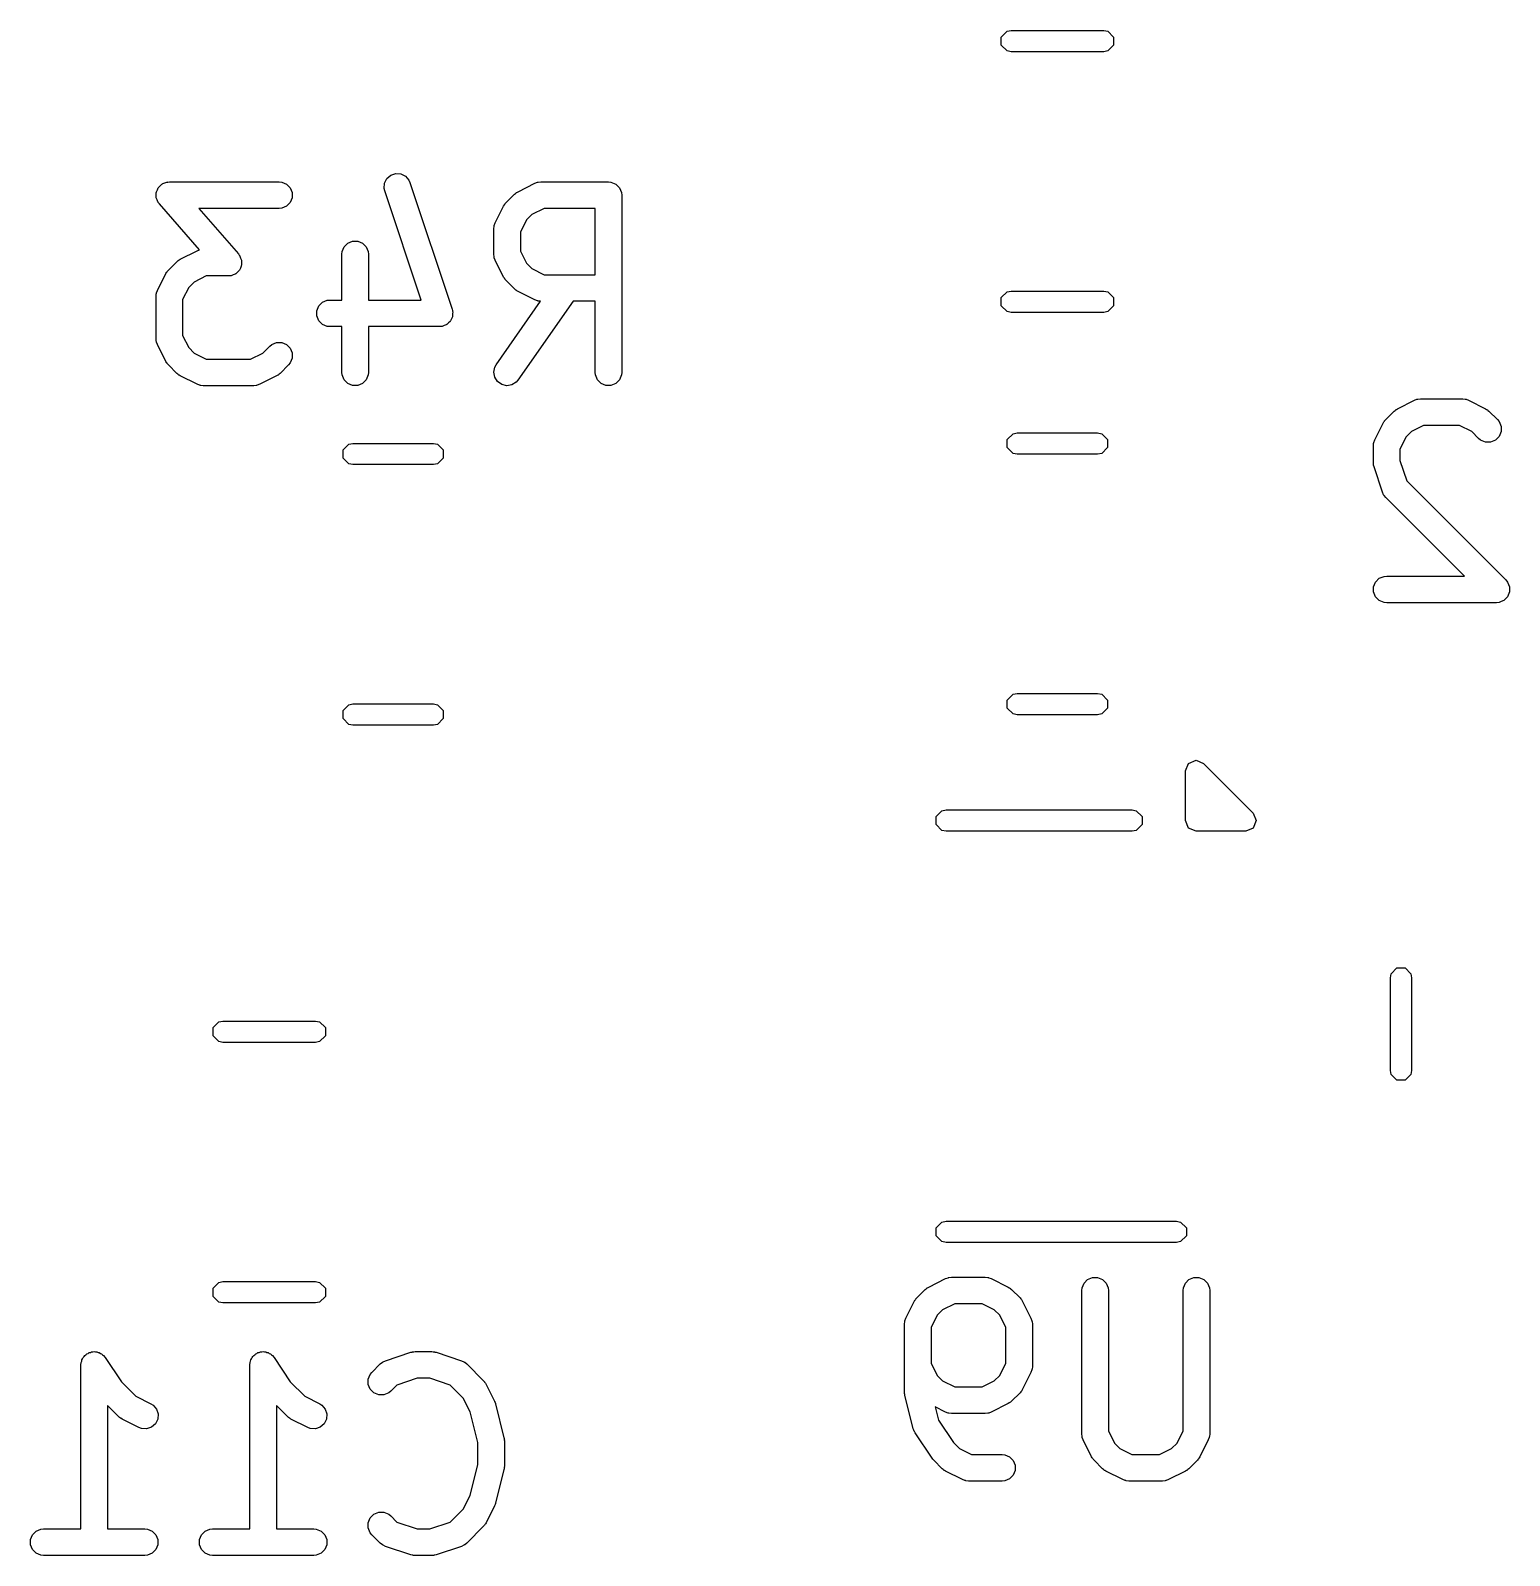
# Model space of a CAD drawing. Header units: inches. Extents: x -2.1 to 1.78, y 0.53 to 2.74.
# Drawn here: x 0.972 to 1.3004, y 0.5876 to 0.9263 of the extents above; entities that cross this region are included whole.
import ezdxf

# ---------------------------------------------------------------- set-up
doc = ezdxf.new("R2010")
doc.units = ezdxf.units.IN
doc.header["$MEASUREMENT"] = 0
doc.layers.add('BLACK', color=250, linetype='CONTINUOUS')

msp = doc.modelspace()

# ---------------------------------------------------------------- linework, layer by layer
at = {"layer": 'BLACK', "linetype": 'CONTINUOUS'}
for p, q in [((1.18753, 0.92484), (1.18881, 0.92612)), ((1.18753, 0.92303), (1.18753, 0.92484)), ((1.18881, 0.92612), (1.18971, 0.9263)), ((1.18971, 0.9263), (1.21029, 0.9263)), ((1.21029, 0.9263), (1.21119, 0.92612)), ((1.21119, 0.92612), (1.21247, 0.92484)), ((1.21247, 0.92484), (1.21247, 0.92303)), ((1.18881, 0.92175), (1.18753, 0.92303)), ((1.18971, 0.92157), (1.18881, 0.92175)), ((1.21029, 0.92157), (1.18971, 0.92157)), ((1.21119, 0.92175), (1.21029, 0.92157)), ((1.21247, 0.92303), (1.21119, 0.92175)), ((1.0511, 0.89342), (1.05198, 0.89417)), ((1.05198, 0.89417), (1.05307, 0.89454)), ((1.05307, 0.89454), (1.05422, 0.89445)), ((1.05422, 0.89445), (1.05525, 0.89394)), ((0.99997, 0.8905), (1.00018, 0.89093)), ((1.00018, 0.89093), (1.00036, 0.89137)), ((1.00036, 0.89137), (1.00043, 0.89144)), ((1.00043, 0.89144), (1.00048, 0.89153)), ((1.00048, 0.89153), (1.00084, 0.89185)), ((1.00084, 0.89185), (1.00118, 0.89219)), ((1.00118, 0.89219), (1.00127, 0.89222)), ((1.00127, 0.89222), (1.00135, 0.89229)), ((1.00135, 0.89229), (1.0018, 0.89244)), ((1.0018, 0.89244), (1.00224, 0.89263)), ((1.00224, 0.89263), (1.00238, 0.89264)), ((1.00238, 0.89264), (1.00244, 0.89266)), ((1.00244, 0.89266), (1.00251, 0.89265)), ((1.00251, 0.89265), (1.00282, 0.89268)), ((1.00282, 0.89268), (1.02719, 0.89268)), ((1.02719, 0.89268), (1.02777, 0.89263)), ((1.02777, 0.89263), (1.02883, 0.89219)), ((1.02883, 0.89219), (1.02965, 0.89137)), ((1.02965, 0.89137), (1.03009, 0.89031)), ((1.05051, 0.89124), (1.05059, 0.89239)), ((1.05064, 0.89067), (1.05051, 0.89124)), ((1.05059, 0.89239), (1.0511, 0.89342)), ((1.05525, 0.89394), (1.056, 0.89307)), ((1.056, 0.89307), (1.05624, 0.89254)), ((1.05624, 0.89254), (1.06561, 0.86442)), ((1.08024, 0.8905), (1.08399, 0.89237)), ((1.08399, 0.89237), (1.08453, 0.89258)), ((1.08453, 0.89258), (1.08463, 0.89259)), ((1.08463, 0.89259), (1.08473, 0.89263)), ((1.08473, 0.89263), (1.08531, 0.89268)), ((1.08531, 0.89268), (1.10031, 0.89268)), ((1.10031, 0.89268), (1.10088, 0.89263)), ((1.10088, 0.89263), (1.10195, 0.89219)), ((1.10195, 0.89219), (1.10276, 0.89137)), ((1.10276, 0.89137), (1.1032, 0.89031)), ((0.99989, 0.88935), (0.99992, 0.88983)), ((0.99992, 0.88926), (0.99989, 0.88935)), ((0.99992, 0.89031), (0.99996, 0.8904)), ((0.99992, 0.88983), (0.99992, 0.89031)), ((0.99992, 0.88916), (0.99992, 0.88926)), ((1.00011, 0.88871), (0.99992, 0.88916)), ((0.99996, 0.8904), (0.99997, 0.8905)), ((1.00026, 0.88826), (1.00011, 0.88871)), ((1.00034, 0.88814), (1.00026, 0.88826)), ((1.00036, 0.88809), (1.00034, 0.88814)), ((1.00042, 0.88804), (1.00036, 0.88809)), ((1.0006, 0.88779), (1.00042, 0.88804)), ((1.00953, 0.87758), (1.0006, 0.88779)), ((1.02965, 0.88809), (1.02883, 0.88728)), ((1.03009, 0.88916), (1.02965, 0.88809)), ((1.03009, 0.89031), (1.03009, 0.88916)), ((1.05871, 0.86644), (1.05064, 0.89067)), ((1.07704, 0.8873), (1.0772, 0.88755)), ((1.0772, 0.88755), (1.07723, 0.88762)), ((1.07723, 0.88762), (1.0773, 0.8877)), ((1.0773, 0.8877), (1.07735, 0.88779)), ((1.07735, 0.88779), (1.07741, 0.88784)), ((1.07741, 0.88784), (1.0776, 0.88807)), ((1.0776, 0.88807), (1.07947, 0.88994)), ((1.07947, 0.88994), (1.0797, 0.89013)), ((1.0797, 0.89013), (1.07975, 0.89019)), ((1.07975, 0.89019), (1.07984, 0.89025)), ((1.07984, 0.89025), (1.07992, 0.89031)), ((1.07992, 0.89031), (1.07999, 0.89034)), ((1.07999, 0.89034), (1.08024, 0.8905)), ((1.1032, 0.89031), (1.10326, 0.88973)), ((1.10326, 0.88973), (1.10326, 0.85036)), ((1.02719, 0.88678), (1.00933, 0.88678)), ((1.00933, 0.88678), (1.01816, 0.87668)), ((1.02777, 0.88684), (1.02719, 0.88678)), ((1.02883, 0.88728), (1.02777, 0.88684)), ((1.07517, 0.88355), (1.07704, 0.8873)), ((1.08211, 0.88423), (1.08076, 0.88154)), ((1.08331, 0.88543), (1.08211, 0.88423)), ((1.08601, 0.88678), (1.08331, 0.88543)), ((1.09735, 0.88678), (1.08601, 0.88678)), ((1.09735, 0.87206), (1.09735, 0.88678)), ((1.07486, 0.88223), (1.07491, 0.88281)), ((1.07486, 0.87661), (1.07486, 0.88223)), ((1.07491, 0.88281), (1.07495, 0.88291)), ((1.07495, 0.88291), (1.07496, 0.88301)), ((1.07496, 0.88301), (1.07517, 0.88355)), ((1.08076, 0.88154), (1.08076, 0.87731)), ((1.00525, 0.8755), (1.009, 0.87737)), ((1.009, 0.87737), (1.00953, 0.87758)), ((1.04117, 0.87718), (1.04161, 0.87825)), ((1.04161, 0.87825), (1.04242, 0.87906)), ((1.04242, 0.87906), (1.04349, 0.8795)), ((1.04349, 0.8795), (1.04464, 0.8795)), ((1.04464, 0.8795), (1.0457, 0.87906)), ((1.0457, 0.87906), (1.04652, 0.87825)), ((1.04652, 0.87825), (1.04696, 0.87718)), ((1.08076, 0.87731), (1.08211, 0.87461)), ((1.00261, 0.87307), (1.00448, 0.87495)), ((1.00448, 0.87495), (1.00471, 0.87513)), ((1.00471, 0.87513), (1.00476, 0.87519)), ((1.00476, 0.87519), (1.00485, 0.87525)), ((1.00485, 0.87525), (1.00493, 0.87531)), ((1.00493, 0.87531), (1.005, 0.87534)), ((1.005, 0.87534), (1.00525, 0.8755)), ((1.01816, 0.87668), (1.01834, 0.87643)), ((1.01834, 0.87643), (1.0184, 0.87637)), ((1.0184, 0.87637), (1.01842, 0.87632)), ((1.01842, 0.87632), (1.0185, 0.87621)), ((1.0185, 0.87621), (1.01865, 0.87575)), ((1.01879, 0.87397), (1.01858, 0.87354)), ((1.01865, 0.87575), (1.01884, 0.87531)), ((1.0188, 0.87407), (1.01879, 0.87397)), ((1.01884, 0.87416), (1.0188, 0.87407)), ((1.01884, 0.87531), (1.01884, 0.87521)), ((1.01884, 0.87521), (1.01887, 0.87512)), ((1.01887, 0.87512), (1.01884, 0.87464)), ((1.01884, 0.87464), (1.01884, 0.87416)), ((1.04111, 0.87661), (1.04117, 0.87718)), ((1.04111, 0.86644), (1.04111, 0.87661)), ((1.04696, 0.87718), (1.04702, 0.87661)), ((1.04702, 0.87661), (1.04702, 0.86644)), ((1.07491, 0.87603), (1.07486, 0.87661)), ((1.07495, 0.87593), (1.07491, 0.87603)), ((1.07496, 0.87583), (1.07495, 0.87593)), ((1.07517, 0.87529), (1.07496, 0.87583)), ((1.07704, 0.87154), (1.07517, 0.87529)), ((1.08211, 0.87461), (1.08331, 0.87341)), ((1.00018, 0.86855), (1.00205, 0.8723)), ((1.00205, 0.8723), (1.00221, 0.87255)), ((1.00221, 0.87255), (1.00224, 0.87262)), ((1.00224, 0.87262), (1.0023, 0.87271)), ((1.0023, 0.87271), (1.00236, 0.87279)), ((1.00236, 0.87279), (1.00242, 0.87285)), ((1.00242, 0.87285), (1.00261, 0.87307)), ((1.01101, 0.87178), (1.00832, 0.87043)), ((1.01594, 0.87178), (1.01101, 0.87178)), ((1.01625, 0.87181), (1.01594, 0.87178)), ((1.01632, 0.87181), (1.01625, 0.87181)), ((1.01638, 0.87182), (1.01632, 0.87181)), ((1.01652, 0.87184), (1.01638, 0.87182)), ((1.01696, 0.87202), (1.01652, 0.87184)), ((1.01742, 0.87217), (1.01696, 0.87202)), ((1.01749, 0.87224), (1.01742, 0.87217)), ((1.01758, 0.87228), (1.01749, 0.87224)), ((1.01792, 0.87262), (1.01758, 0.87228)), ((1.01828, 0.87293), (1.01792, 0.87262)), ((1.01833, 0.87302), (1.01828, 0.87293)), ((1.0184, 0.87309), (1.01833, 0.87302)), ((1.01858, 0.87354), (1.0184, 0.87309)), ((1.0772, 0.87129), (1.07704, 0.87154)), ((1.07723, 0.87122), (1.0772, 0.87129)), ((1.0773, 0.87114), (1.07723, 0.87122)), ((1.07735, 0.87105), (1.0773, 0.87114)), ((1.07741, 0.871), (1.07735, 0.87105)), ((1.0776, 0.87077), (1.07741, 0.871)), ((1.07947, 0.8689), (1.0776, 0.87077)), ((1.08331, 0.87341), (1.08601, 0.87206)), ((1.08601, 0.87206), (1.09735, 0.87206)), ((0.99987, 0.86723), (0.99992, 0.86781)), ((0.99987, 0.85786), (0.99987, 0.86723)), ((0.99992, 0.86781), (0.99996, 0.86791)), ((0.99996, 0.86791), (0.99997, 0.86801)), ((0.99997, 0.86801), (1.00018, 0.86855)), ((1.00712, 0.86923), (1.00577, 0.86654)), ((1.00832, 0.87043), (1.00712, 0.86923)), ((1.0797, 0.86871), (1.07947, 0.8689)), ((1.07975, 0.86865), (1.0797, 0.86871)), ((1.07984, 0.8686), (1.07975, 0.86865)), ((1.07992, 0.86853), (1.07984, 0.8686)), ((1.07999, 0.8685), (1.07992, 0.86853)), ((1.08024, 0.86834), (1.07999, 0.8685)), ((1.08399, 0.86647), (1.08024, 0.86834)), ((1.18753, 0.86697), (1.18881, 0.86825)), ((1.18881, 0.86825), (1.18971, 0.86843)), ((1.18971, 0.86843), (1.21029, 0.86843)), ((1.21029, 0.86843), (1.21119, 0.86825)), ((1.21119, 0.86825), (1.21247, 0.86697)), ((1.00577, 0.86654), (1.00577, 0.85856)), ((1.03554, 0.86406), (1.03598, 0.86513)), ((1.03554, 0.86291), (1.03554, 0.86406)), ((1.03598, 0.86513), (1.0368, 0.86594)), ((1.0368, 0.86594), (1.03786, 0.86638)), ((1.03786, 0.86638), (1.03844, 0.86644)), ((1.03844, 0.86644), (1.04111, 0.86644)), ((1.04702, 0.86644), (1.05871, 0.86644)), ((1.06561, 0.86442), (1.06568, 0.86413)), ((1.06568, 0.86413), (1.06571, 0.86406)), ((1.06571, 0.86406), (1.06571, 0.864)), ((1.06571, 0.864), (1.06574, 0.86385)), ((1.06574, 0.86385), (1.06571, 0.86338)), ((1.07539, 0.85205), (1.08526, 0.86616)), ((1.09247, 0.86616), (1.08023, 0.84867)), ((1.08453, 0.86626), (1.08399, 0.86647)), ((1.08463, 0.86625), (1.08453, 0.86626)), ((1.08473, 0.86621), (1.08463, 0.86625)), ((1.08526, 0.86616), (1.08473, 0.86621)), ((1.09735, 0.86616), (1.09247, 0.86616)), ((1.09735, 0.85036), (1.09735, 0.86616)), ((1.18753, 0.86516), (1.18753, 0.86697)), ((1.18881, 0.86388), (1.18753, 0.86516)), ((1.18971, 0.8637), (1.18881, 0.86388)), ((1.21029, 0.8637), (1.18971, 0.8637)), ((1.21119, 0.86388), (1.21029, 0.8637)), ((1.21247, 0.86516), (1.21119, 0.86388)), ((1.21247, 0.86697), (1.21247, 0.86516)), ((1.03598, 0.86184), (1.03554, 0.86291)), ((1.0368, 0.86103), (1.03598, 0.86184)), ((1.03786, 0.86059), (1.0368, 0.86103)), ((1.03844, 0.86053), (1.03786, 0.86059)), ((1.04111, 0.86053), (1.03844, 0.86053)), ((1.04111, 0.85036), (1.04111, 0.86053)), ((1.06281, 0.86053), (1.04702, 0.86053)), ((1.04702, 0.86053), (1.04702, 0.85036)), ((1.0631, 0.86056), (1.06281, 0.86053)), ((1.06318, 0.86056), (1.0631, 0.86056)), ((1.06324, 0.86057), (1.06318, 0.86056)), ((1.06339, 0.86059), (1.06324, 0.86057)), ((1.06382, 0.86077), (1.06339, 0.86059)), ((1.06427, 0.86092), (1.06382, 0.86077)), ((1.06435, 0.86099), (1.06427, 0.86092)), ((1.06445, 0.86103), (1.06435, 0.86099)), ((1.06479, 0.86136), (1.06445, 0.86103)), ((1.06514, 0.86167), (1.06479, 0.86136)), ((1.06519, 0.86177), (1.06514, 0.86167)), ((1.06527, 0.86184), (1.06519, 0.86177)), ((1.06545, 0.86228), (1.06527, 0.86184)), ((1.06566, 0.8627), (1.06545, 0.86228)), ((1.06567, 0.86281), (1.06566, 0.8627)), ((1.06571, 0.86291), (1.06567, 0.86281)), ((1.06571, 0.86338), (1.06571, 0.86291)), ((0.99992, 0.85728), (0.99987, 0.85786)), ((0.99996, 0.85719), (0.99992, 0.85728)), ((0.99997, 0.85708), (0.99996, 0.85719)), ((1.00018, 0.85654), (0.99997, 0.85708)), ((1.00577, 0.85856), (1.00712, 0.85586)), ((1.02555, 0.85657), (1.02661, 0.85701)), ((1.02661, 0.85701), (1.02777, 0.85701)), ((1.02777, 0.85701), (1.02883, 0.85657)), ((1.00205, 0.85279), (1.00018, 0.85654)), ((1.00712, 0.85586), (1.00832, 0.85466)), ((1.00832, 0.85466), (1.01101, 0.85331)), ((1.02087, 0.85331), (1.02357, 0.85466)), ((1.02357, 0.85466), (1.0251, 0.8562)), ((1.0251, 0.8562), (1.02555, 0.85657)), ((1.02883, 0.85657), (1.02965, 0.85575)), ((1.02965, 0.85575), (1.03009, 0.85469)), ((1.03009, 0.85353), (1.02965, 0.85247)), ((1.03009, 0.85469), (1.03009, 0.85353)), ((1.00221, 0.85254), (1.00205, 0.85279)), ((1.00224, 0.85247), (1.00221, 0.85254)), ((1.0023, 0.85239), (1.00224, 0.85247)), ((1.00236, 0.8523), (1.0023, 0.85239)), ((1.00242, 0.85225), (1.00236, 0.8523)), ((1.00261, 0.85202), (1.00242, 0.85225)), ((1.00448, 0.85015), (1.00261, 0.85202)), ((1.00471, 0.84996), (1.00448, 0.85015)), ((1.01101, 0.85331), (1.02087, 0.85331)), ((1.0274, 0.85015), (1.02718, 0.84996)), ((1.02928, 0.85202), (1.0274, 0.85015)), ((1.02965, 0.85247), (1.02928, 0.85202)), ((1.04117, 0.84979), (1.04111, 0.85036)), ((1.04702, 0.85036), (1.04696, 0.84979)), ((1.07486, 0.85043), (1.07511, 0.85155)), ((1.07506, 0.84929), (1.07486, 0.85043)), ((1.07511, 0.85155), (1.07539, 0.85205)), ((1.09741, 0.84979), (1.09735, 0.85036)), ((1.10326, 0.85036), (1.1032, 0.84979)), ((1.00476, 0.8499), (1.00471, 0.84996)), ((1.00485, 0.84985), (1.00476, 0.8499)), ((1.00493, 0.84978), (1.00485, 0.84985)), ((1.005, 0.84975), (1.00493, 0.84978)), ((1.00525, 0.8496), (1.005, 0.84975)), ((1.009, 0.84772), (1.00525, 0.8496)), ((1.00954, 0.84751), (1.009, 0.84772)), ((1.00964, 0.84751), (1.00954, 0.84751)), ((1.00974, 0.84747), (1.00964, 0.84751)), ((1.01032, 0.84741), (1.00974, 0.84747)), ((1.02157, 0.84741), (1.01032, 0.84741)), ((1.02214, 0.84747), (1.02157, 0.84741)), ((1.02224, 0.84751), (1.02214, 0.84747)), ((1.02235, 0.84751), (1.02224, 0.84751)), ((1.02289, 0.84772), (1.02235, 0.84751)), ((1.02664, 0.8496), (1.02289, 0.84772)), ((1.02688, 0.84975), (1.02664, 0.8496)), ((1.02696, 0.84978), (1.02688, 0.84975)), ((1.02704, 0.84985), (1.02696, 0.84978)), ((1.02713, 0.8499), (1.02704, 0.84985)), ((1.02718, 0.84996), (1.02713, 0.8499)), ((1.04161, 0.84872), (1.04117, 0.84979)), ((1.04242, 0.84791), (1.04161, 0.84872)), ((1.04349, 0.84747), (1.04242, 0.84791)), ((1.04464, 0.84747), (1.04349, 0.84747)), ((1.0457, 0.84791), (1.04464, 0.84747)), ((1.04652, 0.84872), (1.0457, 0.84791)), ((1.04696, 0.84979), (1.04652, 0.84872)), ((1.07568, 0.84832), (1.07506, 0.84929)), ((1.07662, 0.84766), (1.07568, 0.84832)), ((1.07775, 0.84741), (1.07662, 0.84766)), ((1.07888, 0.84761), (1.07775, 0.84741)), ((1.07985, 0.84823), (1.07888, 0.84761)), ((1.08023, 0.84867), (1.07985, 0.84823)), ((1.09785, 0.84872), (1.09741, 0.84979)), ((1.09867, 0.84791), (1.09785, 0.84872)), ((1.09973, 0.84747), (1.09867, 0.84791)), ((1.10088, 0.84747), (1.09973, 0.84747)), ((1.10195, 0.84791), (1.10088, 0.84747)), ((1.10276, 0.84872), (1.10195, 0.84791)), ((1.1032, 0.84979), (1.10276, 0.84872)), ((1.27554, 0.84231), (1.27929, 0.84418)), ((1.27929, 0.84418), (1.27983, 0.84439)), ((1.27983, 0.84439), (1.27994, 0.8444)), ((1.27994, 0.8444), (1.28004, 0.84444)), ((1.28004, 0.84444), (1.28061, 0.8445)), ((1.28061, 0.8445), (1.28999, 0.8445)), ((1.28999, 0.8445), (1.29056, 0.84444)), ((1.29056, 0.84444), (1.29066, 0.8444)), ((1.29066, 0.8444), (1.29077, 0.84439)), ((1.29077, 0.84439), (1.29131, 0.84418)), ((1.29131, 0.84418), (1.29506, 0.84231)), ((1.2729, 0.83988), (1.27478, 0.84176)), ((1.27478, 0.84176), (1.275, 0.84194)), ((1.275, 0.84194), (1.27505, 0.842)), ((1.27505, 0.842), (1.27514, 0.84206)), ((1.27514, 0.84206), (1.27522, 0.84212)), ((1.27522, 0.84212), (1.27529, 0.84215)), ((1.27529, 0.84215), (1.27554, 0.84231)), ((1.29506, 0.84231), (1.2953, 0.84215)), ((1.2953, 0.84215), (1.29538, 0.84212)), ((1.29538, 0.84212), (1.29546, 0.84206)), ((1.29546, 0.84206), (1.29555, 0.842)), ((1.29555, 0.842), (1.2956, 0.84194)), ((1.2956, 0.84194), (1.29582, 0.84176)), ((1.29582, 0.84176), (1.2977, 0.83988)), ((1.18888, 0.83547), (1.19016, 0.83675)), ((1.19016, 0.83675), (1.19106, 0.83693)), ((1.19106, 0.83693), (1.20894, 0.83693)), ((1.20894, 0.83693), (1.20984, 0.83675)), ((1.20984, 0.83675), (1.21112, 0.83547)), ((1.27047, 0.83536), (1.27235, 0.83911)), ((1.27235, 0.83911), (1.2725, 0.83936)), ((1.2725, 0.83936), (1.27253, 0.83943)), ((1.27253, 0.83943), (1.2726, 0.83951)), ((1.2726, 0.83951), (1.27266, 0.8396)), ((1.27266, 0.8396), (1.27272, 0.83965)), ((1.27272, 0.83965), (1.2729, 0.83988)), ((1.27861, 0.83724), (1.27742, 0.83604)), ((1.28131, 0.83859), (1.27861, 0.83724)), ((1.28929, 0.83859), (1.28131, 0.83859)), ((1.29199, 0.83724), (1.28929, 0.83859)), ((1.29352, 0.83571), (1.29199, 0.83724)), ((1.2977, 0.83988), (1.29807, 0.83943)), ((1.29807, 0.83943), (1.29851, 0.83837)), ((1.29851, 0.83722), (1.29807, 0.83615)), ((1.29851, 0.83837), (1.29851, 0.83722)), ((1.04138, 0.83315), (1.04266, 0.83443)), ((1.04266, 0.83443), (1.04356, 0.83461)), ((1.04356, 0.83461), (1.06144, 0.83461)), ((1.06144, 0.83461), (1.06234, 0.83443)), ((1.06234, 0.83443), (1.06362, 0.83315)), ((1.18888, 0.83366), (1.18888, 0.83547)), ((1.19016, 0.83238), (1.18888, 0.83366)), ((1.21112, 0.83366), (1.20984, 0.83238)), ((1.21112, 0.83547), (1.21112, 0.83366)), ((1.27016, 0.83404), (1.27022, 0.83462)), ((1.27016, 0.83029), (1.27016, 0.83404)), ((1.27022, 0.83462), (1.27026, 0.83472)), ((1.27026, 0.83472), (1.27027, 0.83482)), ((1.27027, 0.83482), (1.27047, 0.83536)), ((1.27742, 0.83604), (1.27607, 0.83335)), ((1.27607, 0.83335), (1.27607, 0.83077)), ((1.29397, 0.83534), (1.29352, 0.83571)), ((1.29504, 0.8349), (1.29397, 0.83534)), ((1.29619, 0.8349), (1.29504, 0.8349)), ((1.29725, 0.83534), (1.29619, 0.8349)), ((1.29807, 0.83615), (1.29725, 0.83534)), ((1.04138, 0.83134), (1.04138, 0.83315)), ((1.04266, 0.83006), (1.04138, 0.83134)), ((1.04356, 0.82988), (1.04266, 0.83006)), ((1.06144, 0.82988), (1.04356, 0.82988)), ((1.06234, 0.83006), (1.06144, 0.82988)), ((1.06362, 0.83134), (1.06234, 0.83006)), ((1.06362, 0.83315), (1.06362, 0.83134)), ((1.19106, 0.8322), (1.19016, 0.83238)), ((1.20894, 0.8322), (1.19106, 0.8322)), ((1.20984, 0.83238), (1.20894, 0.8322)), ((1.27019, 0.83), (1.27016, 0.83029)), ((1.27018, 0.82992), (1.27019, 0.83)), ((1.27021, 0.82982), (1.27018, 0.82992)), ((1.27022, 0.82972), (1.27021, 0.82982)), ((1.27607, 0.83077), (1.27757, 0.82626)), ((1.27025, 0.82965), (1.27022, 0.82972)), ((1.27031, 0.82936), (1.27025, 0.82965)), ((1.27219, 0.82374), (1.27031, 0.82936)), ((1.27242, 0.82321), (1.27219, 0.82374)), ((1.27249, 0.82313), (1.27242, 0.82321)), ((1.27253, 0.82303), (1.27249, 0.82313)), ((1.2729, 0.82258), (1.27253, 0.82303)), ((1.27757, 0.82626), (1.29957, 0.80426)), ((1.29036, 0.80513), (1.2729, 0.82258)), ((1.27022, 0.80275), (1.27066, 0.80381)), ((1.27022, 0.8016), (1.27022, 0.80275)), ((1.27066, 0.80381), (1.27147, 0.80463)), ((1.27147, 0.80463), (1.27254, 0.80507)), ((1.27254, 0.80507), (1.27311, 0.80513)), ((1.27311, 0.80513), (1.29036, 0.80513)), ((1.29957, 0.80426), (1.29994, 0.80381)), ((1.29994, 0.80381), (1.30038, 0.80275)), ((1.30038, 0.80275), (1.30038, 0.8016)), ((1.27066, 0.80053), (1.27022, 0.8016)), ((1.27147, 0.79972), (1.27066, 0.80053)), ((1.27254, 0.79928), (1.27147, 0.79972)), ((1.29853, 0.79947), (1.29806, 0.79928)), ((1.29913, 0.79972), (1.29853, 0.79947)), ((1.29994, 0.80053), (1.29913, 0.79972)), ((1.30038, 0.8016), (1.29994, 0.80053)), ((1.27311, 0.79922), (1.27254, 0.79928)), ((1.29749, 0.79922), (1.27311, 0.79922)), ((1.29806, 0.79928), (1.29749, 0.79922)), ((1.19016, 0.77888), (1.19106, 0.77906)), ((1.19106, 0.77906), (1.20894, 0.77906)), ((1.20894, 0.77906), (1.20984, 0.77888)), ((1.04138, 0.77527), (1.04266, 0.77655)), ((1.04266, 0.77655), (1.04356, 0.77673)), ((1.04356, 0.77673), (1.06144, 0.77673)), ((1.06144, 0.77673), (1.06234, 0.77655)), ((1.06234, 0.77655), (1.06362, 0.77527)), ((1.18888, 0.7776), (1.19016, 0.77888)), ((1.18888, 0.77579), (1.18888, 0.7776)), ((1.19016, 0.77451), (1.18888, 0.77579)), ((1.20984, 0.77888), (1.21112, 0.7776)), ((1.21112, 0.77579), (1.20984, 0.77451)), ((1.21112, 0.7776), (1.21112, 0.77579)), ((1.04138, 0.77347), (1.04138, 0.77527)), ((1.04266, 0.77219), (1.04138, 0.77347)), ((1.06362, 0.77347), (1.06234, 0.77219)), ((1.06362, 0.77527), (1.06362, 0.77347)), ((1.19106, 0.77433), (1.19016, 0.77451)), ((1.20894, 0.77433), (1.19106, 0.77433)), ((1.20984, 0.77451), (1.20894, 0.77433)), ((1.04356, 0.77201), (1.04266, 0.77219)), ((1.06144, 0.77201), (1.04356, 0.77201)), ((1.06234, 0.77219), (1.06144, 0.77201)), ((1.22843, 0.76185), (1.22912, 0.76352)), ((1.22912, 0.76352), (1.23079, 0.76421)), ((1.23079, 0.76421), (1.23246, 0.76352)), ((1.23246, 0.76352), (1.24348, 0.7525)), ((1.22843, 0.75083), (1.22843, 0.76185)), ((1.17309, 0.75173), (1.17437, 0.75301)), ((1.17437, 0.75301), (1.17528, 0.75319)), ((1.17528, 0.75319), (1.21661, 0.75319)), ((1.21661, 0.75319), (1.21752, 0.75301)), ((1.21752, 0.75301), (1.2188, 0.75173)), ((1.24348, 0.7525), (1.24417, 0.75083)), ((1.17309, 0.74992), (1.17309, 0.75173)), ((1.17437, 0.74864), (1.17309, 0.74992)), ((1.17528, 0.74846), (1.17437, 0.74864)), ((1.21752, 0.74864), (1.21661, 0.74846)), ((1.2188, 0.74992), (1.21752, 0.74864)), ((1.2188, 0.75173), (1.2188, 0.74992)), ((1.22912, 0.74916), (1.22843, 0.75083)), ((1.23079, 0.74846), (1.22912, 0.74916)), ((1.24348, 0.74916), (1.24181, 0.74846)), ((1.24417, 0.75083), (1.24348, 0.74916)), ((1.21661, 0.74846), (1.17528, 0.74846)), ((1.24181, 0.74846), (1.23079, 0.74846)), ((1.27412, 0.71682), (1.2754, 0.7181)), ((1.2754, 0.7181), (1.2772, 0.7181)), ((1.2772, 0.7181), (1.27848, 0.71682)), ((1.27394, 0.71592), (1.27412, 0.71682)), ((1.27394, 0.69534), (1.27394, 0.71592)), ((1.27848, 0.71682), (1.27866, 0.71592)), ((1.27866, 0.71592), (1.27866, 0.69534)), ((1.01253, 0.70484), (1.01381, 0.70612)), ((1.01253, 0.70303), (1.01253, 0.70484)), ((1.01381, 0.70612), (1.01471, 0.7063)), ((1.01471, 0.7063), (1.03529, 0.7063)), ((1.03529, 0.7063), (1.03619, 0.70612)), ((1.03619, 0.70612), (1.03747, 0.70484)), ((1.03747, 0.70484), (1.03747, 0.70303)), ((1.01381, 0.70175), (1.01253, 0.70303)), ((1.01471, 0.70157), (1.01381, 0.70175)), ((1.03529, 0.70157), (1.01471, 0.70157)), ((1.03619, 0.70175), (1.03529, 0.70157)), ((1.03747, 0.70303), (1.03619, 0.70175)), ((1.27412, 0.69444), (1.27394, 0.69534)), ((1.2754, 0.69316), (1.27412, 0.69444)), ((1.27848, 0.69444), (1.2772, 0.69316)), ((1.27866, 0.69534), (1.27848, 0.69444)), ((1.2772, 0.69316), (1.2754, 0.69316)), ((1.17309, 0.66039), (1.17437, 0.66167)), ((1.17437, 0.66167), (1.17528, 0.66185)), ((1.17528, 0.66185), (1.22646, 0.66185)), ((1.22646, 0.66185), (1.22736, 0.66167)), ((1.22736, 0.66167), (1.22864, 0.66039)), ((1.17309, 0.65858), (1.17309, 0.66039)), ((1.17437, 0.65731), (1.17309, 0.65858)), ((1.17528, 0.65713), (1.17437, 0.65731)), ((1.22646, 0.65713), (1.17528, 0.65713)), ((1.22736, 0.65731), (1.22646, 0.65713)), ((1.22864, 0.65858), (1.22736, 0.65731)), ((1.22864, 0.66039), (1.22864, 0.65858)), ((1.01253, 0.64697), (1.01381, 0.64825)), ((1.01253, 0.64516), (1.01253, 0.64697)), ((1.01381, 0.64825), (1.01471, 0.64843)), ((1.01471, 0.64843), (1.03529, 0.64843)), ((1.03529, 0.64843), (1.03619, 0.64825)), ((1.03619, 0.64825), (1.03747, 0.64697)), ((1.03747, 0.64697), (1.03747, 0.64516)), ((1.17088, 0.64686), (1.17093, 0.64692)), ((1.17093, 0.64692), (1.17102, 0.64698)), ((1.17102, 0.64698), (1.1711, 0.64704)), ((1.1711, 0.64704), (1.17118, 0.64707)), ((1.17118, 0.64707), (1.17142, 0.64723)), ((1.17142, 0.64723), (1.17517, 0.6491)), ((1.17517, 0.6491), (1.17571, 0.64931)), ((1.17571, 0.64931), (1.17582, 0.64932)), ((1.17582, 0.64932), (1.17592, 0.64936)), ((1.17592, 0.64936), (1.17649, 0.64942)), ((1.17649, 0.64942), (1.18399, 0.64942)), ((1.18399, 0.64942), (1.18457, 0.64936)), ((1.18457, 0.64936), (1.18467, 0.64932)), ((1.18467, 0.64932), (1.18477, 0.64931)), ((1.18477, 0.64931), (1.18531, 0.6491)), ((1.18531, 0.6491), (1.18906, 0.64723)), ((1.18906, 0.64723), (1.18931, 0.64707)), ((1.18931, 0.64707), (1.18938, 0.64704)), ((1.18938, 0.64704), (1.18946, 0.64698)), ((1.18946, 0.64698), (1.18955, 0.64692)), ((1.18955, 0.64692), (1.1896, 0.64686)), ((1.20541, 0.64646), (1.20547, 0.64704)), ((1.20547, 0.64704), (1.20591, 0.6481)), ((1.20591, 0.6481), (1.20672, 0.64892)), ((1.20672, 0.64892), (1.20779, 0.64936)), ((1.20779, 0.64936), (1.20894, 0.64936)), ((1.20894, 0.64936), (1.21001, 0.64892)), ((1.21001, 0.64892), (1.21082, 0.6481)), ((1.21082, 0.6481), (1.21126, 0.64704)), ((1.21126, 0.64704), (1.21132, 0.64646)), ((1.22791, 0.64646), (1.22797, 0.64704)), ((1.22797, 0.64704), (1.22841, 0.6481)), ((1.22841, 0.6481), (1.22922, 0.64892)), ((1.22922, 0.64892), (1.23029, 0.64936)), ((1.23029, 0.64936), (1.23144, 0.64936)), ((1.23144, 0.64936), (1.2325, 0.64892)), ((1.2325, 0.64892), (1.23332, 0.6481)), ((1.23332, 0.6481), (1.23376, 0.64704)), ((1.23376, 0.64704), (1.23382, 0.64646)), ((1.01381, 0.64388), (1.01253, 0.64516)), ((1.01471, 0.6437), (1.01381, 0.64388)), ((1.03529, 0.6437), (1.01471, 0.6437)), ((1.03619, 0.64388), (1.03529, 0.6437)), ((1.03747, 0.64516), (1.03619, 0.64388)), ((1.16635, 0.64029), (1.16823, 0.64403)), ((1.16823, 0.64403), (1.16838, 0.64428)), ((1.16838, 0.64428), (1.16841, 0.64435)), ((1.16841, 0.64435), (1.16848, 0.64444)), ((1.16848, 0.64444), (1.16854, 0.64452)), ((1.16854, 0.64452), (1.1686, 0.64458)), ((1.1686, 0.64458), (1.16878, 0.6448)), ((1.16878, 0.6448), (1.17066, 0.64668)), ((1.17066, 0.64668), (1.17088, 0.64686)), ((1.1896, 0.64686), (1.18983, 0.64668)), ((1.18983, 0.64668), (1.19171, 0.6448)), ((1.19171, 0.6448), (1.19189, 0.64458)), ((1.19189, 0.64458), (1.19195, 0.64452)), ((1.19195, 0.64452), (1.19201, 0.64444)), ((1.19201, 0.64444), (1.19207, 0.64435)), ((1.19207, 0.64435), (1.1921, 0.64428)), ((1.1921, 0.64428), (1.19226, 0.64403)), ((1.19226, 0.64403), (1.19413, 0.64029)), ((1.20541, 0.61459), (1.20541, 0.64646)), ((1.21132, 0.64646), (1.21132, 0.61529)), ((1.22791, 0.61529), (1.22791, 0.64646)), ((1.23382, 0.64646), (1.23382, 0.61459)), ((1.16615, 0.63974), (1.16635, 0.64029)), ((1.1733, 0.64097), (1.17195, 0.63827)), ((1.17449, 0.64216), (1.1733, 0.64097)), ((1.17719, 0.64351), (1.17449, 0.64216)), ((1.1833, 0.64351), (1.17719, 0.64351)), ((1.18599, 0.64216), (1.1833, 0.64351)), ((1.18719, 0.64097), (1.18599, 0.64216)), ((1.18854, 0.63827), (1.18719, 0.64097)), ((1.19413, 0.64029), (1.19434, 0.63974)), ((1.16604, 0.63896), (1.1661, 0.63954)), ((1.16604, 0.62397), (1.16604, 0.63896)), ((1.1661, 0.63954), (1.16614, 0.63964)), ((1.16614, 0.63964), (1.16615, 0.63974)), ((1.17195, 0.63827), (1.17195, 0.63029)), ((1.18854, 0.63029), (1.18854, 0.63827)), ((1.19434, 0.63974), (1.19435, 0.63964)), ((1.19435, 0.63964), (1.19439, 0.63954)), ((1.19439, 0.63954), (1.19445, 0.63896)), ((1.19445, 0.63896), (1.19445, 0.62959)), ((0.98318, 0.62993), (0.98324, 0.6305)), ((0.98324, 0.6305), (0.98335, 0.63077)), ((0.98335, 0.63077), (0.98341, 0.63106)), ((0.98341, 0.63106), (0.98357, 0.6313)), ((0.98357, 0.6313), (0.98368, 0.63157)), ((0.98368, 0.63157), (0.98389, 0.63178)), ((0.98389, 0.63178), (0.98405, 0.63202)), ((0.98405, 0.63202), (0.98429, 0.63218)), ((0.98429, 0.63218), (0.98449, 0.63238)), ((0.98449, 0.63238), (0.98476, 0.6325)), ((0.98476, 0.6325), (0.98501, 0.63266)), ((0.98501, 0.63266), (0.98529, 0.63271)), ((0.98529, 0.63271), (0.98556, 0.63282)), ((0.98556, 0.63282), (0.98585, 0.63282)), ((0.98585, 0.63282), (0.98614, 0.63288)), ((0.98614, 0.63288), (0.98642, 0.63282)), ((0.98642, 0.63282), (0.98671, 0.63282)), ((0.98671, 0.63282), (0.98698, 0.63271)), ((0.98698, 0.63271), (0.98727, 0.63266)), ((0.98727, 0.63266), (0.98751, 0.63249)), ((0.98751, 0.63249), (0.98777, 0.63238)), ((0.98777, 0.63238), (0.98798, 0.63218)), ((0.98798, 0.63218), (0.98822, 0.63201)), ((0.98822, 0.63201), (0.98859, 0.63157)), ((0.98859, 0.63157), (0.98859, 0.63157)), ((0.98859, 0.63157), (0.98859, 0.63157)), ((0.98859, 0.63157), (0.98859, 0.63157)), ((0.98859, 0.63157), (0.99218, 0.62619)), ((1.02068, 0.62993), (1.02073, 0.6305)), ((1.02073, 0.6305), (1.02085, 0.63077)), ((1.02085, 0.63077), (1.0209, 0.63106)), ((1.0209, 0.63106), (1.02106, 0.6313)), ((1.02106, 0.6313), (1.02117, 0.63157)), ((1.02117, 0.63157), (1.02138, 0.63178)), ((1.02138, 0.63178), (1.02154, 0.63202)), ((1.02154, 0.63202), (1.02178, 0.63218)), ((1.02178, 0.63218), (1.02199, 0.63238)), ((1.02199, 0.63238), (1.02226, 0.6325)), ((1.02226, 0.6325), (1.0225, 0.63266)), ((1.0225, 0.63266), (1.02279, 0.63271)), ((1.02279, 0.63271), (1.02305, 0.63282)), ((1.02305, 0.63282), (1.02335, 0.63282)), ((1.02335, 0.63282), (1.02363, 0.63288)), ((1.02363, 0.63288), (1.02392, 0.63282)), ((1.02392, 0.63282), (1.02421, 0.63282)), ((1.02421, 0.63282), (1.02448, 0.63271)), ((1.02448, 0.63271), (1.02476, 0.63266)), ((1.02476, 0.63266), (1.025, 0.63249)), ((1.025, 0.63249), (1.02527, 0.63238)), ((1.02527, 0.63238), (1.02548, 0.63218)), ((1.02548, 0.63218), (1.02572, 0.63201)), ((1.02572, 0.63201), (1.02608, 0.63157)), ((1.02608, 0.63157), (1.02608, 0.63157)), ((1.02608, 0.63157), (1.02608, 0.63157)), ((1.02608, 0.63157), (1.02609, 0.63157)), ((1.02609, 0.63157), (1.02967, 0.62619)), ((1.04779, 0.62827), (1.04966, 0.63014)), ((1.04966, 0.63014), (1.05011, 0.63051)), ((1.05011, 0.63051), (1.05021, 0.63055)), ((1.05021, 0.63055), (1.05029, 0.63062)), ((1.05029, 0.63062), (1.05082, 0.63085)), ((1.05082, 0.63085), (1.05644, 0.63273)), ((1.05644, 0.63273), (1.05673, 0.63279)), ((1.05673, 0.63279), (1.0568, 0.63282)), ((1.0568, 0.63282), (1.0569, 0.63283)), ((1.0569, 0.63283), (1.05701, 0.63286)), ((1.05701, 0.63286), (1.05708, 0.63285)), ((1.05708, 0.63285), (1.05738, 0.63288)), ((1.05738, 0.63288), (1.06112, 0.63288)), ((1.06112, 0.63288), (1.06142, 0.63285)), ((1.06142, 0.63285), (1.06149, 0.63286)), ((1.06149, 0.63286), (1.0616, 0.63283)), ((1.0616, 0.63283), (1.0617, 0.63282)), ((1.0617, 0.63282), (1.06177, 0.63279)), ((1.06177, 0.63279), (1.06206, 0.63273)), ((1.06206, 0.63273), (1.06768, 0.63085)), ((1.06768, 0.63085), (1.06821, 0.63062)), ((1.06821, 0.63062), (1.06829, 0.63055)), ((1.06829, 0.63055), (1.06839, 0.63051)), ((1.06839, 0.63051), (1.06884, 0.63014)), ((1.06884, 0.63014), (1.07259, 0.62639)), ((1.17195, 0.63029), (1.1733, 0.62759)), ((1.18719, 0.62759), (1.18854, 0.63029)), ((0.98318, 0.59351), (0.98318, 0.62993)), ((0.98318, 0.62993), (0.98318, 0.62993)), ((0.98318, 0.62993), (0.98318, 0.62993)), ((0.98318, 0.62993), (0.98318, 0.62993)), ((1.02068, 0.59351), (1.02068, 0.62993)), ((1.02068, 0.62993), (1.02068, 0.62993)), ((1.02068, 0.62993), (1.02068, 0.62993)), ((1.02068, 0.62993), (1.02068, 0.62993)), ((1.04698, 0.62675), (1.04742, 0.62782)), ((1.04698, 0.6256), (1.04698, 0.62675)), ((1.04742, 0.62782), (1.04779, 0.62827)), ((1.05785, 0.62698), (1.05335, 0.62547)), ((1.06065, 0.62698), (1.05785, 0.62698)), ((1.06515, 0.62547), (1.06065, 0.62698)), ((1.1733, 0.62759), (1.17449, 0.62639)), ((1.18599, 0.62639), (1.18719, 0.62759)), ((1.19413, 0.62827), (1.19226, 0.62452)), ((1.19434, 0.62881), (1.19413, 0.62827)), ((1.19435, 0.62892), (1.19434, 0.62881)), ((1.19439, 0.62901), (1.19435, 0.62892)), ((1.19445, 0.62959), (1.19439, 0.62901)), ((0.99218, 0.62619), (0.99538, 0.62298)), ((1.02967, 0.62619), (1.03288, 0.62298)), ((1.04742, 0.62454), (1.04698, 0.6256)), ((1.04824, 0.62372), (1.04742, 0.62454)), ((1.0493, 0.62328), (1.04824, 0.62372)), ((1.05045, 0.62328), (1.0493, 0.62328)), ((1.05152, 0.62372), (1.05045, 0.62328)), ((1.05196, 0.62409), (1.05152, 0.62372)), ((1.05335, 0.62547), (1.05196, 0.62409)), ((1.06807, 0.62255), (1.06515, 0.62547)), ((1.07259, 0.62639), (1.07277, 0.62617)), ((1.07277, 0.62617), (1.07283, 0.62611)), ((1.07283, 0.62611), (1.07289, 0.62603)), ((1.07289, 0.62603), (1.07295, 0.62594)), ((1.07295, 0.62594), (1.07298, 0.62587)), ((1.07298, 0.62587), (1.07314, 0.62562)), ((1.07314, 0.62562), (1.07501, 0.62188)), ((1.16605, 0.62387), (1.16604, 0.62397)), ((1.16605, 0.62382), (1.16605, 0.62387)), ((1.16608, 0.62361), (1.16605, 0.62382)), ((1.1661, 0.62339), (1.16608, 0.62361)), ((1.16612, 0.62335), (1.1661, 0.62339)), ((1.16613, 0.62325), (1.16612, 0.62335)), ((1.16801, 0.61575), (1.16613, 0.62325)), ((1.17449, 0.62639), (1.17719, 0.62504)), ((1.17719, 0.62504), (1.1833, 0.62504)), ((1.1833, 0.62504), (1.18599, 0.62639)), ((1.19171, 0.62375), (1.18983, 0.62188)), ((1.19189, 0.62398), (1.19171, 0.62375)), ((1.19195, 0.62403), (1.19189, 0.62398)), ((1.19201, 0.62412), (1.19195, 0.62403)), ((1.19207, 0.6242), (1.19201, 0.62412)), ((1.1921, 0.62427), (1.19207, 0.6242)), ((1.19226, 0.62452), (1.1921, 0.62427)), ((0.99155, 0.61847), (0.98909, 0.62093)), ((0.98909, 0.62093), (0.98909, 0.59351)), ((0.99538, 0.62298), (0.9987, 0.62132)), ((0.9987, 0.62132), (0.99919, 0.62101)), ((0.99919, 0.62101), (0.99995, 0.62014)), ((0.99995, 0.62014), (1.00031, 0.61905)), ((1.02904, 0.61847), (1.02658, 0.62093)), ((1.02658, 0.62093), (1.02658, 0.59351)), ((1.03288, 0.62298), (1.0362, 0.62132)), ((1.0362, 0.62132), (1.03669, 0.62101)), ((1.03669, 0.62101), (1.03744, 0.62014)), ((1.03744, 0.62014), (1.03781, 0.61905)), ((1.06959, 0.61952), (1.06807, 0.62255)), ((1.07501, 0.62188), (1.07503, 0.62183)), ((1.07503, 0.62183), (1.07504, 0.62182)), ((1.07504, 0.62182), (1.07513, 0.62157)), ((1.07513, 0.62157), (1.07522, 0.62133)), ((1.07522, 0.62133), (1.07522, 0.62131)), ((1.07522, 0.62131), (1.07524, 0.62127)), ((1.07524, 0.62127), (1.07711, 0.61377)), ((1.17517, 0.61945), (1.17288, 0.6206)), ((1.17288, 0.6206), (1.17361, 0.61768)), ((1.18906, 0.62133), (1.18531, 0.61945)), ((1.18931, 0.62148), (1.18906, 0.62133)), ((1.18938, 0.62151), (1.18931, 0.62148)), ((1.18946, 0.62158), (1.18938, 0.62151)), ((1.18955, 0.62163), (1.18946, 0.62158)), ((1.1896, 0.62169), (1.18955, 0.62163)), ((1.18983, 0.62188), (1.1896, 0.62169)), ((0.99177, 0.61828), (0.99155, 0.61847)), ((0.99182, 0.61822), (0.99177, 0.61828)), ((0.99191, 0.61817), (0.99182, 0.61822)), ((0.99199, 0.6181), (0.99191, 0.61817)), ((0.99206, 0.61807), (0.99199, 0.6181)), ((0.99231, 0.61791), (0.99206, 0.61807)), ((0.99606, 0.61604), (0.99231, 0.61791)), ((0.99972, 0.61687), (0.99885, 0.61611)), ((1.00023, 0.6179), (0.99972, 0.61687)), ((1.00031, 0.61905), (1.00023, 0.6179)), ((1.02927, 0.61828), (1.02904, 0.61847)), ((1.02932, 0.61822), (1.02927, 0.61828)), ((1.02941, 0.61817), (1.02932, 0.61822)), ((1.02949, 0.6181), (1.02941, 0.61817)), ((1.02956, 0.61807), (1.02949, 0.6181)), ((1.02981, 0.61791), (1.02956, 0.61807)), ((1.03356, 0.61604), (1.02981, 0.61791)), ((1.03721, 0.61687), (1.03634, 0.61611)), ((1.03773, 0.6179), (1.03721, 0.61687)), ((1.03781, 0.61905), (1.03773, 0.6179)), ((1.0713, 0.61269), (1.06959, 0.61952)), ((1.17361, 0.61768), (1.17691, 0.61272)), ((1.17571, 0.61924), (1.17517, 0.61945)), ((1.17582, 0.61924), (1.17571, 0.61924)), ((1.17592, 0.6192), (1.17582, 0.61924)), ((1.17649, 0.61914), (1.17592, 0.6192)), ((1.18399, 0.61914), (1.17649, 0.61914)), ((1.18457, 0.6192), (1.18399, 0.61914)), ((1.18467, 0.61924), (1.18457, 0.6192)), ((1.18477, 0.61924), (1.18467, 0.61924)), ((1.18531, 0.61945), (1.18477, 0.61924)), ((0.9966, 0.61583), (0.99606, 0.61604)), ((0.99775, 0.61575), (0.9966, 0.61583)), ((0.99885, 0.61611), (0.99775, 0.61575)), ((1.0341, 0.61583), (1.03356, 0.61604)), ((1.03525, 0.61575), (1.0341, 0.61583)), ((1.03634, 0.61611), (1.03525, 0.61575)), ((1.07711, 0.61377), (1.07713, 0.61367)), ((1.07713, 0.61367), (1.07714, 0.61363)), ((1.07714, 0.61363), (1.07717, 0.61341)), ((1.07717, 0.61341), (1.0772, 0.6132)), ((1.0772, 0.6132), (1.07719, 0.61316)), ((1.07719, 0.61316), (1.0772, 0.61306)), ((1.0772, 0.61306), (1.0772, 0.60743)), ((1.16813, 0.61541), (1.16801, 0.61575)), ((1.16814, 0.61534), (1.16813, 0.61541)), ((1.16818, 0.61528), (1.16814, 0.61534)), ((1.1682, 0.61521), (1.16818, 0.61528)), ((1.16824, 0.61515), (1.1682, 0.61521)), ((1.16841, 0.61483), (1.16824, 0.61515)), ((1.17216, 0.60921), (1.16841, 0.61483)), ((1.20547, 0.61402), (1.20541, 0.61459)), ((1.20551, 0.61392), (1.20547, 0.61402)), ((1.20552, 0.61381), (1.20551, 0.61392)), ((1.20572, 0.61327), (1.20552, 0.61381)), ((1.2076, 0.60952), (1.20572, 0.61327)), ((1.21132, 0.61529), (1.21267, 0.61259)), ((1.22656, 0.61259), (1.22791, 0.61529)), ((1.2335, 0.61327), (1.23163, 0.60952)), ((1.23371, 0.61381), (1.2335, 0.61327)), ((1.23372, 0.61392), (1.23371, 0.61381)), ((1.23376, 0.61402), (1.23372, 0.61392)), ((1.23382, 0.61459), (1.23376, 0.61402)), ((1.0713, 0.60779), (1.0713, 0.61269)), ((1.17691, 0.61272), (1.17824, 0.6114)), ((1.17824, 0.6114), (1.18094, 0.61005)), ((1.18094, 0.61005), (1.18774, 0.61005)), ((1.18774, 0.61005), (1.18832, 0.60999)), ((1.18832, 0.60999), (1.18938, 0.60955)), ((1.21267, 0.61259), (1.21386, 0.6114)), ((1.21386, 0.6114), (1.21656, 0.61005)), ((1.21656, 0.61005), (1.22267, 0.61005)), ((1.22267, 0.61005), (1.22536, 0.6114)), ((1.22536, 0.6114), (1.22656, 0.61259)), ((1.06959, 0.60096), (1.0713, 0.60779)), ((1.07711, 0.60672), (1.07524, 0.59922)), ((1.07713, 0.60681), (1.07711, 0.60672)), ((1.07714, 0.60686), (1.07713, 0.60681)), ((1.07717, 0.60707), (1.07714, 0.60686)), ((1.0772, 0.60729), (1.07717, 0.60707)), ((1.0772, 0.60743), (1.07719, 0.60733)), ((1.07719, 0.60733), (1.0772, 0.60729)), ((1.17216, 0.6092), (1.17216, 0.60921)), ((1.17234, 0.60898), (1.17216, 0.6092)), ((1.17216, 0.6092), (1.17216, 0.6092)), ((1.17253, 0.60876), (1.17234, 0.60898)), ((1.17441, 0.60688), (1.17253, 0.60876)), ((1.17253, 0.60876), (1.17253, 0.60876)), ((1.17253, 0.60876), (1.17253, 0.60876)), ((1.17463, 0.60669), (1.17441, 0.60688)), ((1.17468, 0.60664), (1.17463, 0.60669)), ((1.17477, 0.60658), (1.17468, 0.60664)), ((1.17485, 0.60651), (1.17477, 0.60658)), ((1.17493, 0.60648), (1.17485, 0.60651)), ((1.17517, 0.60633), (1.17493, 0.60648)), ((1.17892, 0.60445), (1.17517, 0.60633)), ((1.18938, 0.60955), (1.1902, 0.60873)), ((1.1902, 0.60873), (1.19064, 0.60767)), ((1.19064, 0.60652), (1.1902, 0.60545)), ((1.19064, 0.60767), (1.19064, 0.60652)), ((1.20775, 0.60927), (1.2076, 0.60952)), ((1.20778, 0.6092), (1.20775, 0.60927)), ((1.20785, 0.60912), (1.20778, 0.6092)), ((1.20791, 0.60903), (1.20785, 0.60912)), ((1.20797, 0.60898), (1.20791, 0.60903)), ((1.20815, 0.60876), (1.20797, 0.60898)), ((1.21003, 0.60688), (1.20815, 0.60876)), ((1.21025, 0.60669), (1.21003, 0.60688)), ((1.2103, 0.60664), (1.21025, 0.60669)), ((1.21039, 0.60658), (1.2103, 0.60664)), ((1.21047, 0.60651), (1.21039, 0.60658)), ((1.21055, 0.60648), (1.21047, 0.60651)), ((1.21079, 0.60633), (1.21055, 0.60648)), ((1.21454, 0.60445), (1.21079, 0.60633)), ((1.22843, 0.60633), (1.22468, 0.60445)), ((1.22868, 0.60648), (1.22843, 0.60633)), ((1.22875, 0.60651), (1.22868, 0.60648)), ((1.22883, 0.60658), (1.22875, 0.60651)), ((1.22892, 0.60664), (1.22883, 0.60658)), ((1.22897, 0.60669), (1.22892, 0.60664)), ((1.2292, 0.60688), (1.22897, 0.60669)), ((1.23108, 0.60876), (1.2292, 0.60688)), ((1.23126, 0.60898), (1.23108, 0.60876)), ((1.23132, 0.60903), (1.23126, 0.60898)), ((1.23138, 0.60912), (1.23132, 0.60903)), ((1.23144, 0.6092), (1.23138, 0.60912)), ((1.23147, 0.60927), (1.23144, 0.6092)), ((1.23163, 0.60952), (1.23147, 0.60927)), ((1.17946, 0.60425), (1.17892, 0.60445)), ((1.17957, 0.60424), (1.17946, 0.60425)), ((1.17967, 0.6042), (1.17957, 0.60424)), ((1.18024, 0.60414), (1.17967, 0.6042)), ((1.18774, 0.60414), (1.18024, 0.60414)), ((1.18832, 0.6042), (1.18774, 0.60414)), ((1.18938, 0.60464), (1.18832, 0.6042)), ((1.1902, 0.60545), (1.18938, 0.60464)), ((1.21508, 0.60425), (1.21454, 0.60445)), ((1.21519, 0.60424), (1.21508, 0.60425)), ((1.21529, 0.6042), (1.21519, 0.60424)), ((1.21586, 0.60414), (1.21529, 0.6042)), ((1.22336, 0.60414), (1.21586, 0.60414)), ((1.22394, 0.6042), (1.22336, 0.60414)), ((1.22404, 0.60424), (1.22394, 0.6042)), ((1.22414, 0.60425), (1.22404, 0.60424)), ((1.22468, 0.60445), (1.22414, 0.60425)), ((1.06807, 0.59793), (1.06959, 0.60096)), ((1.04742, 0.59595), (1.04824, 0.59676)), ((1.04824, 0.59676), (1.0493, 0.5972)), ((1.0493, 0.5972), (1.05045, 0.5972)), ((1.05045, 0.5972), (1.05152, 0.59676)), ((1.05152, 0.59676), (1.05196, 0.5964)), ((1.05196, 0.5964), (1.05335, 0.59501)), ((1.06515, 0.59501), (1.06807, 0.59793)), ((1.07501, 0.59861), (1.07314, 0.59486)), ((1.07503, 0.59865), (1.07501, 0.59861)), ((1.07504, 0.59867), (1.07503, 0.59865)), ((1.07513, 0.59891), (1.07504, 0.59867)), ((1.07522, 0.59915), (1.07513, 0.59891)), ((1.07524, 0.59922), (1.07522, 0.59917)), ((1.07522, 0.59917), (1.07522, 0.59915)), ((0.97243, 0.5922), (0.97325, 0.59301)), ((0.97325, 0.59301), (0.97431, 0.59345)), ((0.97431, 0.59345), (0.97489, 0.59351)), ((0.97489, 0.59351), (0.98318, 0.59351)), ((0.98909, 0.59351), (0.99738, 0.59351)), ((0.99738, 0.59351), (0.99796, 0.59345)), ((0.99796, 0.59345), (0.99902, 0.59301)), ((0.99902, 0.59301), (0.99984, 0.5922)), ((1.00993, 0.5922), (1.01074, 0.59301)), ((1.01074, 0.59301), (1.0118, 0.59345)), ((1.0118, 0.59345), (1.01238, 0.59351)), ((1.01238, 0.59351), (1.02068, 0.59351)), ((1.02658, 0.59351), (1.03488, 0.59351)), ((1.03488, 0.59351), (1.03545, 0.59345)), ((1.03545, 0.59345), (1.03652, 0.59301)), ((1.03652, 0.59301), (1.03733, 0.5922)), ((1.04698, 0.59488), (1.04742, 0.59595)), ((1.04698, 0.59373), (1.04698, 0.59488)), ((1.04742, 0.59267), (1.04698, 0.59373)), ((1.05335, 0.59501), (1.05785, 0.59351)), ((1.05785, 0.59351), (1.06065, 0.59351)), ((1.06065, 0.59351), (1.06515, 0.59501)), ((1.07259, 0.59409), (1.06884, 0.59035)), ((1.07277, 0.59432), (1.07259, 0.59409)), ((1.07283, 0.59437), (1.07277, 0.59432)), ((1.07289, 0.59446), (1.07283, 0.59437)), ((1.07295, 0.59454), (1.07289, 0.59446)), ((1.07298, 0.59461), (1.07295, 0.59454)), ((1.07314, 0.59486), (1.07298, 0.59461)), ((0.97199, 0.59113), (0.97243, 0.5922)), ((0.97199, 0.58998), (0.97199, 0.59113)), ((0.97243, 0.58892), (0.97199, 0.58998)), ((0.99984, 0.5922), (1.00028, 0.59113)), ((1.00028, 0.58998), (0.99984, 0.58892)), ((1.00028, 0.59113), (1.00028, 0.58998)), ((1.00948, 0.59113), (1.00993, 0.5922)), ((1.00948, 0.58998), (1.00948, 0.59113)), ((1.00993, 0.58892), (1.00948, 0.58998)), ((1.03733, 0.5922), (1.03777, 0.59113)), ((1.03777, 0.58998), (1.03733, 0.58892)), ((1.03777, 0.59113), (1.03777, 0.58998)), ((1.04779, 0.59222), (1.04742, 0.59267)), ((1.04966, 0.59035), (1.04779, 0.59222)), ((1.05011, 0.58998), (1.04966, 0.59035)), ((1.05021, 0.58994), (1.05011, 0.58998)), ((1.05029, 0.58987), (1.05021, 0.58994)), ((1.05082, 0.58963), (1.05029, 0.58987)), ((1.05644, 0.58776), (1.05082, 0.58963)), ((1.06768, 0.58963), (1.06206, 0.58776)), ((1.06821, 0.58987), (1.06768, 0.58963)), ((1.06829, 0.58994), (1.06821, 0.58987)), ((1.06839, 0.58998), (1.06829, 0.58994)), ((1.06884, 0.59035), (1.06839, 0.58998)), ((0.97325, 0.5881), (0.97243, 0.58892)), ((0.97431, 0.58766), (0.97325, 0.5881)), ((0.97489, 0.58761), (0.97431, 0.58766)), ((0.99738, 0.58761), (0.97489, 0.58761)), ((0.99796, 0.58766), (0.99738, 0.58761)), ((0.99902, 0.5881), (0.99796, 0.58766)), ((0.99984, 0.58892), (0.99902, 0.5881)), ((1.01074, 0.5881), (1.00993, 0.58892)), ((1.0118, 0.58766), (1.01074, 0.5881)), ((1.01238, 0.58761), (1.0118, 0.58766)), ((1.03488, 0.58761), (1.01238, 0.58761)), ((1.03545, 0.58766), (1.03488, 0.58761)), ((1.03652, 0.5881), (1.03545, 0.58766)), ((1.03733, 0.58892), (1.03652, 0.5881)), ((1.05673, 0.58769), (1.05644, 0.58776)), ((1.0568, 0.58766), (1.05673, 0.58769)), ((1.0569, 0.58765), (1.0568, 0.58766)), ((1.05701, 0.58763), (1.0569, 0.58765)), ((1.05708, 0.58763), (1.05701, 0.58763)), ((1.05738, 0.58761), (1.05708, 0.58763)), ((1.06112, 0.58761), (1.05738, 0.58761)), ((1.06142, 0.58763), (1.06112, 0.58761)), ((1.06149, 0.58763), (1.06142, 0.58763)), ((1.0616, 0.58765), (1.06149, 0.58763)), ((1.0617, 0.58766), (1.0616, 0.58765)), ((1.06177, 0.58769), (1.0617, 0.58766)), ((1.06206, 0.58776), (1.06177, 0.58769))]:
    msp.add_line(p, q, dxfattribs=at)

doc.saveas('drawing.dxf')
